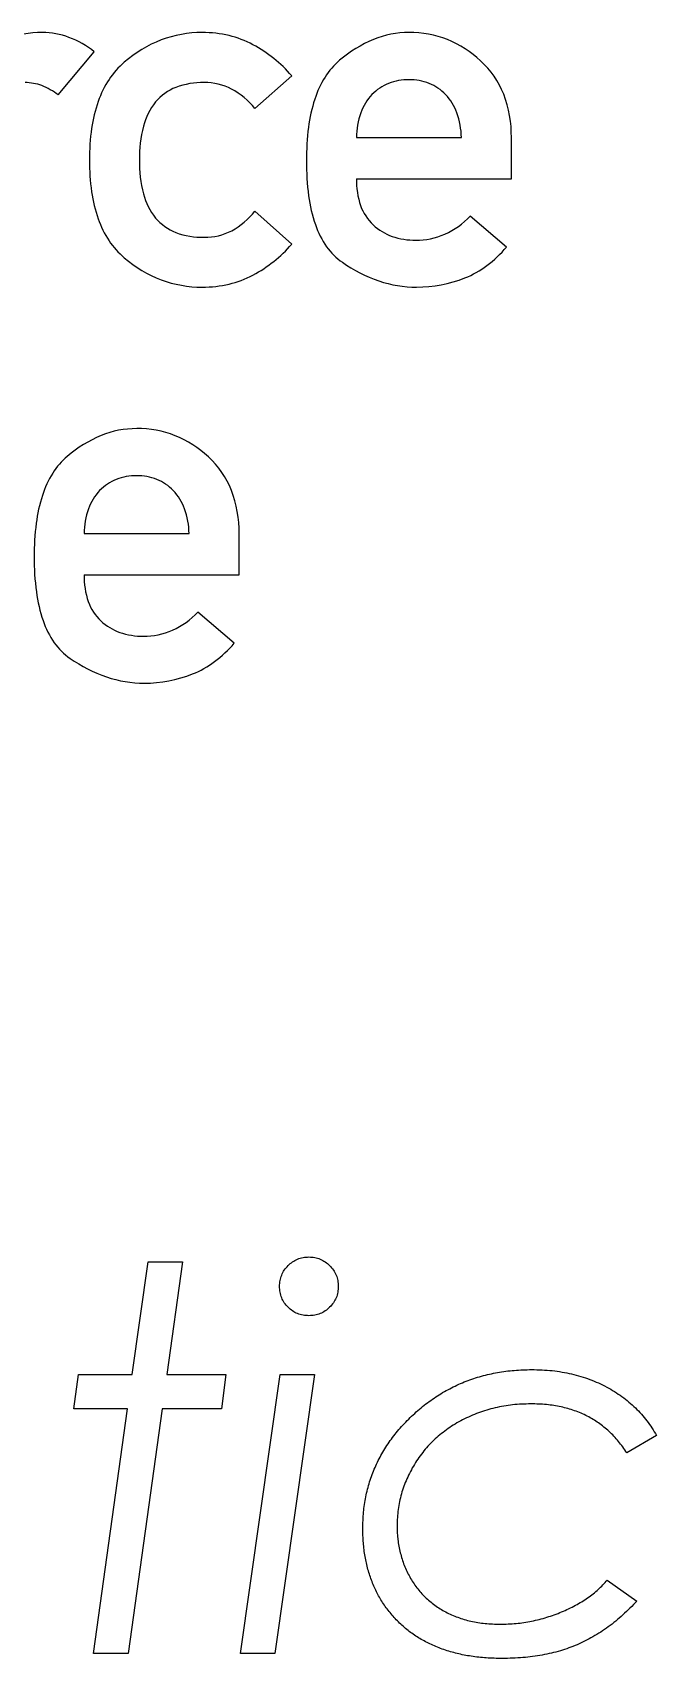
# Model space of a CAD drawing. Extents: x 0 to 0.124, y 0 to 0.206.
# Drawn here: x 0.11023 to 0.11412, y 0.16357 to 0.17371 of the extents above; entities that cross this region are included whole.
import ezdxf

# ---------------------------------------------------------------- set-up
doc = ezdxf.new("R2010")
doc.units = 0
doc.layers.get('0').update_dxf_attribs({"linetype": 'CONTINUOUS'})

msp = doc.modelspace()

# ---------------------------------------------------------------- linework, layer by layer
at = {"color": 7, "linetype": 'CONTINUOUS'}
for p, q in [((0.1103887923, 0.1733200003), (0.110614001, 0.1735889756)), ((0.1116149679, 0.1732346446), (0.1118452244, 0.1734397852)), ((0.1122488708, 0.1730538935), (0.112903706, 0.1730538935)), ((0.1132149876, 0.1727971149), (0.1132149876, 0.1730538935)), ((0.1122488708, 0.1727971149), (0.1132149876, 0.1727971149)), ((0.1118452244, 0.1723889907), (0.1116149679, 0.1725955617)), ((0.1131848723, 0.172371059), (0.1129589297, 0.1725640067)), ((0.1105506227, 0.1705847227), (0.1112054542, 0.1705847227)), ((0.1115167357, 0.170327944), (0.1115167357, 0.1705847227)), ((0.1105506227, 0.170327944), (0.1115167357, 0.170327944)), ((0.1114866242, 0.1699018872), (0.1112606779, 0.170094834)), ((0.1108511046, 0.1653420416), (0.1109488897, 0.1660442048)), ((0.1109488897, 0.1660442048), (0.1111640253, 0.1660442048)), ((0.1111640253, 0.1660442048), (0.1110662364, 0.1653420416)), ((0.1104871437, 0.1651283393), (0.1105148077, 0.1653420416)), ((0.1105148077, 0.1653420416), (0.1108511046, 0.1653420416)), ((0.1110662364, 0.1653420416), (0.1114335351, 0.1653420416)), ((0.1114335351, 0.1653420416), (0.1114077785, 0.1651283393)), ((0.1115251214, 0.163601897), (0.1117722162, 0.1653420416)), ((0.1119873479, 0.1653420416), (0.1117402569, 0.163601897)), ((0.1117722162, 0.1653420416), (0.1119873479, 0.1653420416)), ((0.1108215295, 0.1651283393), (0.1104871437, 0.1651283393)), ((0.1106092588, 0.163601897), (0.1108215295, 0.1651283393)), ((0.1110366613, 0.1651283393), (0.1108243905, 0.163601897)), ((0.1114077785, 0.1651283393), (0.1110366613, 0.1651283393)), ((0.1141200729, 0.1649613849), (0.113934993, 0.1648535796)), ((0.113812878, 0.1640598292), (0.1139979579, 0.1639296052)), ((0.1108243905, 0.163601897), (0.1106092588, 0.163601897)), ((0.1117402569, 0.163601897), (0.1115251214, 0.163601897))]:
    msp.add_line(p, q, dxfattribs=at)
for centre, radius, start, end in [((0.1102799483, 0.1731587095), 0.0005501350147305, 88.9718509079, 113.5952474012), ((0.1102899436, 0.1732323479), 0.0004764080503802, 69.5777742943, 90.0148908198), ((0.1102473923, 0.1731284755), 0.0005886105496344, 51.4764265795, 69.2242336973), ((0.1113154318, 0.1729294925), 0.0007863001492225, 111.1988096108, 130.8730852896), ((0.1112839273, 0.1729935711), 0.0007151923634248, 89.7373912056, 110.7019890982), ((0.1112908322, 0.1729949938), 0.0007137713311326, 76.7455379324, 90.2911370297), ((0.1113135247, 0.1730982147), 0.0006080993311289, 61.5208154181, 76.5968486868), ((0.1126560005, 0.1729382258), 0.0007868821028146, 112.4535740222, 130.6161738768), ((0.1125774083, 0.1731183207), 0.0005904357792498, 90.0752363612, 112.0800082809), ((0.1125813664, 0.1730652017), 0.0006435716763981, 68.6156258181, 90.4214067366), ((0.1125664417, 0.1730464337), 0.0006665267983755, 46.7101834532, 68.0092453259), ((0.1111927485, 0.1728702109), 0.0008661070709771, 41.1190325485, 61.6901728973), ((0.1111335039, 0.1731337574), 0.0005128067561433, 130.4374786748, 146.5219542183), ((0.1124344473, 0.1731913789), 0.0004505007483242, 130.1864866804, 147.8028449976), ((0.1126392928, 0.1731127104), 0.0005683816810451, 21.7779323333, 47.4745773268), ((0.1101812388, 0.173100144), 0.0002966067280835, 69.2769757572, 89.8107330411), ((0.1101406634, 0.1729979457), 0.0004065546319514, 52.3875227198, 69.0250922199), ((0.1112292669, 0.1730727901), 0.000626316237696, 146.7023398584, 160.7746840722), ((0.1112360528, 0.1730755382), 0.0003123007859721, 111.2856747796, 140.0935153841), ((0.1112896205, 0.1729220394), 0.0004748098596024, 88.8234285794, 110.5846239463), ((0.1113021379, 0.1730285469), 0.0003682126134319, 62.8623599771, 90.4306933638), ((0.111253983, 0.1729515985), 0.0004587204817317, 38.0999175693, 61.8936572901), ((0.1125766574, 0.1731036694), 0.000617578320254, 147.9469096758, 162.2158944084), ((0.1125637872, 0.1731092126), 0.000304565287872, 112.0723504551, 135.7341861261), ((0.112572561, 0.1730765167), 0.0003381873861921, 89.31011552, 111.368300056), ((0.1125804831, 0.173084267), 0.0003304350620532, 68.3804917712, 90.6676013068), ((0.1125865741, 0.1731098703), 0.0003044120472926, 44.121225739, 67.6707478019), ((0.1114786652, 0.172985903), 0.0008904163525005, 160.779919298, 171.9072305614), ((0.1113074286, 0.1730255921), 0.0003991649165883, 141.1667921138, 165.6070464432), ((0.112911084, 0.1729951683), 0.0009691644041163, 162.1466117912, 172.7094298012), ((0.1125658915, 0.1731073283), 0.0003073873642767, 135.7564456605, 160.8078193865), ((0.1125800047, 0.1731035884), 0.0003135013836689, 19.5273214062, 44.1095593443), ((0.1124955364, 0.1730652646), 0.0007195406964679, 359.0945632375, 21.0393209214), ((0.1127445516, 0.1730477228), 0.0004957183681114, 161.0897898683, 179.2866771873), ((0.1123971874, 0.1730411509), 0.0005066786161317, 1.4411837294, 19.2715712675), ((0.1119332458, 0.1729200955), 0.0013497346019298, 171.8580782949, 180.2880317542), ((0.1116879241, 0.1729259796), 0.0007924811019993, 165.4692479559, 180.9160188407), ((0.1135055566, 0.1729172301), 0.0015687224779008, 172.6411767103, 180.3002660853), ((0.111930922, 0.1729064763), 0.0013474110507869, 179.7093983715, 188.1490334613), ((0.1116810729, 0.1729007061), 0.0007856297975748, 179.080735634, 194.594270413), ((0.1135117898, 0.1728997814), 0.0015749611320451, 179.6643056967, 187.6528663202), ((0.1127404701, 0.1727875388), 0.0004916917299446, 178.8839503742, 198.7432786967), ((0.1114736598, 0.1728402002), 0.0008853717779486, 188.0978599742, 199.2676005358), ((0.1113049381, 0.1728018377), 0.0003967201517255, 194.463901238, 218.967985109), ((0.1128632795, 0.1728105721), 0.0009203492829215, 187.5251201659, 198.9593363897), ((0.1112233262, 0.1727527459), 0.0006202017562078, 199.2721746929, 213.4370781583), ((0.1112355229, 0.172753262), 0.00031225691911, 220.0482055691, 248.8155007819), ((0.1112562481, 0.1728711127), 0.0004523359340592, 298.3186817521, 322.4701114754), ((0.1125554145, 0.1727270997), 0.0002970375769206, 199.1733788671, 227.0029085202), ((0.1125874245, 0.1729208476), 0.0005151232793149, 294.3565978802, 316.1533288033), ((0.1112896054, 0.1729086356), 0.0004767089105405, 249.5030121795, 271.1736988813), ((0.1113024344, 0.1727991301), 0.0003671161787061, 269.5217429419, 297.3022800935), ((0.1125179708, 0.1726913139), 0.0005550275110936, 198.897537302, 214.9264566691), ((0.1125883286, 0.1727644779), 0.0003468245941707, 227.2370802787, 250.2602818844), ((0.1126208924, 0.1728600983), 0.0004460113525705, 269.6570672984, 293.6583567628), ((0.1111276219, 0.1726914923), 0.0005065878481917, 213.620238425, 229.8366176822), ((0.1112007895, 0.1729512923), 0.0008552667100882, 298.0893777807, 318.8937533386), ((0.1123880669, 0.1726024074), 0.0003976224329177, 215.1396980996, 235.16933857), ((0.1126128636, 0.1728446889), 0.000430627325657, 250.7922058682, 270.713080329), ((0.112613978, 0.1728545624), 0.000748129216723, 306.8086588026, 319.7380421947), ((0.1113134184, 0.1729027304), 0.0007878718469661, 229.4188171623, 249.0024272548), ((0.112682865, 0.1730198527), 0.0009086615514483, 234.9449838986, 251.1170778016), ((0.1126996347, 0.1727421038), 0.0006067707419844, 291.8269877776, 306.6952186458), ((0.111283878, 0.1728428766), 0.0007214334729111, 249.4893909751, 270.2642514892), ((0.1112908338, 0.1728417039), 0.0007202622494532, 269.7113587308, 283.1327359478), ((0.1113140313, 0.1727355774), 0.0006116425505492, 283.2753069079, 298.245394219), ((0.1126244902, 0.1728595911), 0.0007381404637415, 251.3784192073, 269.9589233476), ((0.1126262987, 0.1729287727), 0.0008073252848757, 269.8340953002, 291.7328957696), ((0.1108791585, 0.1706491487), 0.0005904357792498, 90.0752363612, 112.0800082809), ((0.1108831165, 0.1705960297), 0.0006435716763981, 68.6156258181, 90.4214067366), ((0.1109577507, 0.1704690538), 0.0007868821028146, 112.4535740222, 130.6161738768), ((0.1108681919, 0.1705772617), 0.0006665267983756, 46.7101834532, 68.0092453259), ((0.1107361975, 0.170722207), 0.0004505007483247, 130.1864866804, 147.8028449976), ((0.110941043, 0.1706435385), 0.0005683816810451, 21.7779323333, 47.4745773268), ((0.1108784075, 0.1706344974), 0.000617578320254, 147.9469096758, 162.2158944084), ((0.1108655374, 0.1706400407), 0.000304565287872, 112.0723504551, 135.7341861261), ((0.1108743112, 0.1706073448), 0.0003381873861921, 89.31011552, 111.368300056), ((0.1108822332, 0.1706150951), 0.0003304350620531, 68.3804917712, 90.6676013068), ((0.1108883243, 0.1706406984), 0.0003044120472926, 44.121225739, 67.6707478019), ((0.1112128342, 0.1705259964), 0.0009691644041162, 162.1466117912, 172.7094298012), ((0.1108676416, 0.1706381564), 0.0003073873642766, 135.7564456605, 160.8078193865), ((0.1108817549, 0.1706344164), 0.0003135013836689, 19.5273214062, 44.1095593443), ((0.1107972866, 0.1705960926), 0.0007195406964679, 359.0945632375, 21.0393209214), ((0.1110463017, 0.1705785509), 0.0004957183681114, 161.0897898683, 179.2866771873), ((0.1106989376, 0.170571979), 0.0005066786161317, 1.4411837294, 19.2715712675), ((0.1118073068, 0.1704480582), 0.0015687224778973, 172.6411767102, 180.3002660853), ((0.1118135399, 0.1704306095), 0.0015749611320419, 179.6643056967, 187.6528663203), ((0.1110422202, 0.1703183669), 0.0004916917299446, 178.8839503742, 198.7432786967), ((0.1111650297, 0.1703414002), 0.0009203492829215, 187.5251201659, 198.9593363897), ((0.1108571646, 0.1702579278), 0.0002970375769206, 199.1733788671, 227.0029085202), ((0.110819721, 0.170222142), 0.0005550275110936, 198.897537302, 214.9264566691), ((0.1108900787, 0.170295306), 0.0003468245941706, 227.2370802787, 250.2602818844), ((0.1108891746, 0.1704516756), 0.0005151232793149, 294.3565978802, 316.1533288033), ((0.110689817, 0.1701332354), 0.000397622432918, 215.1396980996, 235.16933857), ((0.1109146138, 0.1703755169), 0.0004306273256571, 250.7922058682, 270.713080329), ((0.1109226425, 0.1703909263), 0.0004460113525705, 269.6570672984, 293.6583567628), ((0.1109846151, 0.1705506808), 0.0009086615514483, 234.9449838986, 251.1170778016), ((0.1109157282, 0.1703853905), 0.000748129216723, 306.8086588026, 319.7380421947), ((0.1109280488, 0.1704596008), 0.0008073252848757, 269.8340953002, 291.7328957696), ((0.1110013849, 0.1702729319), 0.0006067707419843, 291.8269877776, 306.6952186458), ((0.1109262403, 0.1703904192), 0.0007381404637415, 251.3784192073, 269.9589233476)]:
    msp.add_arc(centre, radius, start, end, dxfattribs=at)
for points, knots in [([(0.1117693535594738, 0.165891560393599), (0.1117699589489842, 0.165903722656609), (0.1117711516336825, 0.1659276836680564), (0.1117817208780131, 0.1659619841577191), (0.1117980718657703, 0.1659938842156088), (0.1118215724038272, 0.1660215988053655), (0.1118495034602448, 0.1660448701817095), (0.1118809923466454, 0.1660626894704996), (0.1119159778086347, 0.166072851675617), (0.1119402207408921, 0.1660740998750587), (0.1119525266363969, 0.1660747334705221)], [0, 0, 0, 0, 0.1264175758610282, 0.2490566911675413, 0.370560806967959, 0.4975954008222269, 0.624629994676487, 0.74770457595889, 0.8719329373354243, 0.9999999999999999, 0.9999999999999999, 0.9999999999999999, 0.9999999999999999]), ([(0.1119525266363969, 0.1660747334705221), (0.1119646766606088, 0.1660741053965527), (0.1119886135602622, 0.166072868020946), (0.1120232363224073, 0.1660625818733233), (0.1120545780209183, 0.1660448688157199), (0.1120826051518586, 0.1660216389090608), (0.1121058350585177, 0.1659936117781204), (0.1121235481161212, 0.1659622700796095), (0.1121338342637439, 0.1659276473174644), (0.1121350716393505, 0.1659037104178109), (0.11213569971332, 0.165891560393599)], [0, 0, 0, 0, 0.1266288266032761, 0.249472878636063, 0.37275312433237, 0.5000000000000095, 0.6272468756676229, 0.7505271213639428, 0.873371173396709, 1, 1, 1, 1]), ([(0.1119525266363969, 0.165708387316676), (0.1119402082686101, 0.165708997802758), (0.1119159407656349, 0.165710200476121), (0.1118812804208109, 0.1657206513553961), (0.1118492315784677, 0.1657371048371359), (0.1118216123636109, 0.165760646120813), (0.1117980710799337, 0.1657882653356698), (0.1117816175981939, 0.165820314178013), (0.1117711667189188, 0.1658549745228371), (0.1117699640455559, 0.1658792420258123), (0.1117693535594738, 0.165891560393599)], [0, 0, 0, 0, 0.1278537683918744, 0.251875228810132, 0.3731769808530858, 0.4999999999999983, 0.6268230191469231, 0.7481247711898631, 0.8721462316081315, 1, 1, 1, 1]), ([(0.11213569971332, 0.165891560393599), (0.1121350661178565, 0.1658792544980943), (0.1121338179184148, 0.1658550115658369), (0.1121236557132974, 0.1658200261038475), (0.1121058364245073, 0.165788537217447), (0.1120825650481634, 0.1657606061610294), (0.1120548504584066, 0.1657371056229725), (0.1120229504005169, 0.1657207546352153), (0.1119886499108542, 0.1657101853908846), (0.1119646888994068, 0.1657089927061864), (0.1119525266363969, 0.165708387316676)], [0, 0, 0, 0, 0.1280670626645736, 0.2522954240411114, 0.3753700053235072, 0.5024045991777655, 0.6294391930320452, 0.7509433088324564, 0.8735824241389827, 1, 1, 1, 1]), ([(0.1122883439440892, 0.1643822905618683), (0.1122892218268475, 0.1644158937264328), (0.1122909484125838, 0.1644819831262724), (0.1123057803102909, 0.1645791791700113), (0.1123296351613539, 0.1646726945387784), (0.112362969438378, 0.1647627001204273), (0.1124065664771174, 0.1648485624071606), (0.1124586087949236, 0.16493122084861), (0.1125211761240744, 0.1650095571700163), (0.1125923256340115, 0.1650833816376606), (0.1126700684398128, 0.1651509921932801), (0.1127533256538757, 0.1652102396521086), (0.1128407411552987, 0.1652603237040884), (0.1129324092301771, 0.1653019776102722), (0.1130287419211513, 0.1653330307490349), (0.1131290277173743, 0.1653563690448704), (0.1132337468902117, 0.1653696346281256), (0.113304982511692, 0.1653715822202272), (0.1133411121231757, 0.1653725700089836)], [0, 0, 0, 0, 0.0626423430228564, 0.1232025289455038, 0.1829005391096557, 0.2423912164942315, 0.3018057152499023, 0.3621921207073694, 0.4242526631720971, 0.4884309681210989, 0.553180873769097, 0.6161292162755947, 0.6786964068615676, 0.7408143128046023, 0.8035520467532944, 0.8671446259108543, 0.9326177978151424, 1, 1, 1, 1]), ([(0.1133411121231757, 0.1653725700089836), (0.1133629020641598, 0.1653721232723861), (0.1134058964165539, 0.1653712418036975), (0.1134694885896281, 0.1653666602756514), (0.1135311021857527, 0.1653579415650821), (0.1135908465831485, 0.1653460664802321), (0.1136485418889448, 0.1653308532801869), (0.11370437936155, 0.1653121948564293), (0.1137579352430474, 0.1652897079508864), (0.1138097416156034, 0.1652645607574904), (0.1138586192155649, 0.1652358352851403), (0.1139051810090453, 0.1652048856804163), (0.113948502774433, 0.165171027954391), (0.1139890673671316, 0.165134427900072), (0.1140263494112337, 0.1650950438731248), (0.1140611253964551, 0.1650533868679167), (0.1140922383318183, 0.1650086644698346), (0.1141107340847743, 0.1649772495905767), (0.1141200747133199, 0.164961384612349)], [0, 0, 0, 0, 0.0706561070361029, 0.1394135746827394, 0.2065597125097896, 0.2722756621670576, 0.336797882695653, 0.3998873006119174, 0.4629788247031431, 0.5249976286742594, 0.586448191184417, 0.6466425441322278, 0.7061441682684723, 0.7645412683318941, 0.8236125601732001, 0.8818296223086917, 0.9403222131192792, 1, 1, 1, 1]), ([(0.1133368190041853, 0.1651588680859067), (0.113298743466015, 0.1651577013068261), (0.1132237148464878, 0.165155402145004), (0.1131137224378221, 0.1651364409205992), (0.1130091227887511, 0.1651046469708217), (0.1129263553018064, 0.165068551011918), (0.1128641365758393, 0.1650336550592086), (0.1128200615005502, 0.1650048760316184), (0.1127784663321186, 0.1649738198494823), (0.1127393213432177, 0.1649404745214922), (0.1127027562051682, 0.1649046266395055), (0.1126696369277957, 0.1648657707307882), (0.1126382363518629, 0.1648250792969296), (0.1126006247411886, 0.1647678690566096), (0.1125614173286546, 0.1646926419780839), (0.1125272071134086, 0.1645982210609193), (0.1125057118514129, 0.164500601619966), (0.1125032716933864, 0.1644342341334494), (0.1125020458671661, 0.1644008940774933)], [0, 0, 0, 0, 0.0908813789802012, 0.1790835989002553, 0.2655675416719986, 0.3514240838189731, 0.3940938220571329, 0.4357981532904767, 0.4770331589722075, 0.5179699030282838, 0.5585120711122348, 0.5991607797655264, 0.6397899768956347, 0.6811767908683238, 0.762524732924911, 0.8416773662642785, 0.9204657921383107, 1, 1, 1, 1]), ([(0.1139349935835123, 0.1648535796243683), (0.1139182962707526, 0.1648779242966361), (0.1138854828926482, 0.1649257661827799), (0.1138259578957108, 0.1649881925739267), (0.1137602429523163, 0.1650409506495085), (0.1136882341211937, 0.1650846808569081), (0.1136094154179471, 0.1651179684432887), (0.1135241590690401, 0.1651417980979651), (0.1134325589492029, 0.1651563201310811), (0.1133693104875207, 0.1651580033806707), (0.1133368190041853, 0.1651588680859067)], [0, 0, 0, 0, 0.1257960042249057, 0.247212944386957, 0.3664109186177382, 0.4845071598109481, 0.6054816605378586, 0.7302637272178413, 0.8614332842422264, 1, 1, 1, 1]), ([(0.1131584160594738, 0.1635713680859067), (0.1131251515981322, 0.1635719196173739), (0.1130603553667467, 0.1635729939519375), (0.1129659655421008, 0.163583932228919), (0.1128770803673905, 0.163600555666818), (0.1127939543552345, 0.1636251926394044), (0.1127163497102724, 0.1636560585014954), (0.1126441774292074, 0.1636940088169932), (0.1125774997629704, 0.1637387889007824), (0.1125174427244443, 0.1637911463937262), (0.1124635960115848, 0.1638487222762826), (0.112416439641808, 0.1639111487213014), (0.1123765014940213, 0.1639782320669572), (0.1123446378902097, 0.1640504756691785), (0.1123192804367044, 0.1641269633937872), (0.1123010726613228, 0.1642081020197431), (0.1122906908024562, 0.1642937726914215), (0.1122891372238515, 0.1643523699513137), (0.1122883439440892, 0.1643822905618683)], [0, 0, 0, 0, 0.0741201090341433, 0.1443794230115364, 0.2115292874694788, 0.2754568789659387, 0.3373262087229493, 0.3974155230269539, 0.456891214685104, 0.5159429376372656, 0.5746243865603005, 0.6323278687875138, 0.6900150199942492, 0.7482440703694201, 0.8079853174639602, 0.8693817484974475, 0.9333044268331218, 1, 1, 1, 1]), ([(0.1125020458671661, 0.1644008940774933), (0.1125028235416755, 0.1643717192781086), (0.1125043477520907, 0.1643145378576778), (0.1125204480461849, 0.1642312810290104), (0.1125449858304511, 0.1641524018993605), (0.1125798798496879, 0.1640788852051818), (0.1126237653543692, 0.1640118575942953), (0.1126760958385984, 0.1639526470915673), (0.1127367933114684, 0.1639018526827938), (0.1128051484731321, 0.1638593748870365), (0.1128809657416599, 0.1638259414363014), (0.1129634089294171, 0.1638021407523573), (0.1130523217385137, 0.1637875836579595), (0.1131138374593284, 0.1637859248156234), (0.1131455367025026, 0.1637850700089837)], [0, 0, 0, 0, 0.0871536531266387, 0.1708176161142256, 0.2526326122160006, 0.333676963236752, 0.4133409147025969, 0.4914945799925786, 0.5691256666228035, 0.6492227544724357, 0.7314017913219001, 0.8161240179257568, 0.9052481318192481, 1, 1, 1, 1]), ([(0.1131455367025026, 0.1637850700089837), (0.1131786599598145, 0.1637859795046401), (0.1132444236443461, 0.1637877852384444), (0.11334197266828, 0.1638025350230164), (0.1134369693385412, 0.163826950746964), (0.1135284016719391, 0.1638602303560177), (0.1136138609247947, 0.1639003146389984), (0.1136903376616752, 0.1639475153633131), (0.1137576675795089, 0.1639994135144106), (0.1137947949820043, 0.1640400414453498), (0.1138128781988969, 0.1640598296243683)], [0, 0, 0, 0, 0.133751345938832, 0.2655530293167689, 0.3975001779889162, 0.5293644467514911, 0.6580749900321158, 0.778039520015352, 0.8918922620119715, 1, 1, 1, 1]), ([(0.1139979593287046, 0.1639296050149933), (0.1139692525729604, 0.1639000888495621), (0.1139131916158825, 0.1638424472094517), (0.1138214755246267, 0.1637673792188206), (0.1137255007466877, 0.1637056995565025), (0.1136256960657783, 0.1636550281098538), (0.1135195811758741, 0.1636169942815532), (0.1134062441018175, 0.1635906864586192), (0.1132850016995237, 0.1635740097707343), (0.1132014040146412, 0.1635722651910514), (0.1131584160594738, 0.1635713680859067)], [0, 0, 0, 0, 0.130978709529829, 0.2557861946689846, 0.3762325302592426, 0.4934719613841089, 0.6112965118701007, 0.7340503109482999, 0.8632422258368214, 1, 1, 1, 1])]:
    msp.add_open_spline(points, degree=3, knots=knots, dxfattribs=at)

doc.saveas('drawing.dxf')
